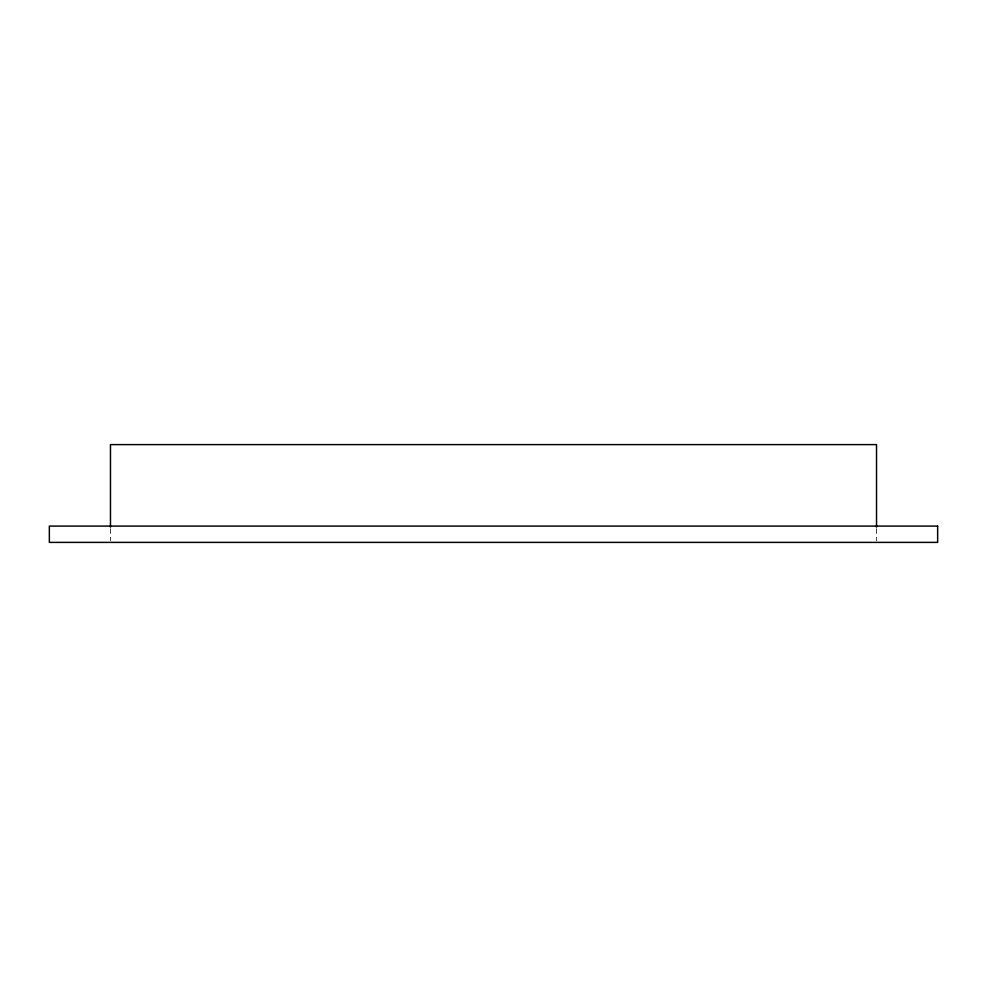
<?xml version="1.0" encoding="UTF-8"?>
<svg xmlns="http://www.w3.org/2000/svg" width="987" height="987" viewBox="0 0 987 987"><rect width="100%" height="100%" fill="white"/><g stroke="black" fill="none" stroke-linecap="round" stroke-linejoin="round"><path stroke-width="0.74" stroke-dasharray="4.93 3.7" d="M876.53 528.65L876.53 540.864M110.47 528.65L110.47 540.864"/><path stroke-width="1.48" d="M876.53 527.12L876.53 444.606L110.47 444.606L110.47 527.12M937.65 526.096L49.35 526.096L49.35 542.394L937.65 542.394L937.65 526.096"/></g></svg>
